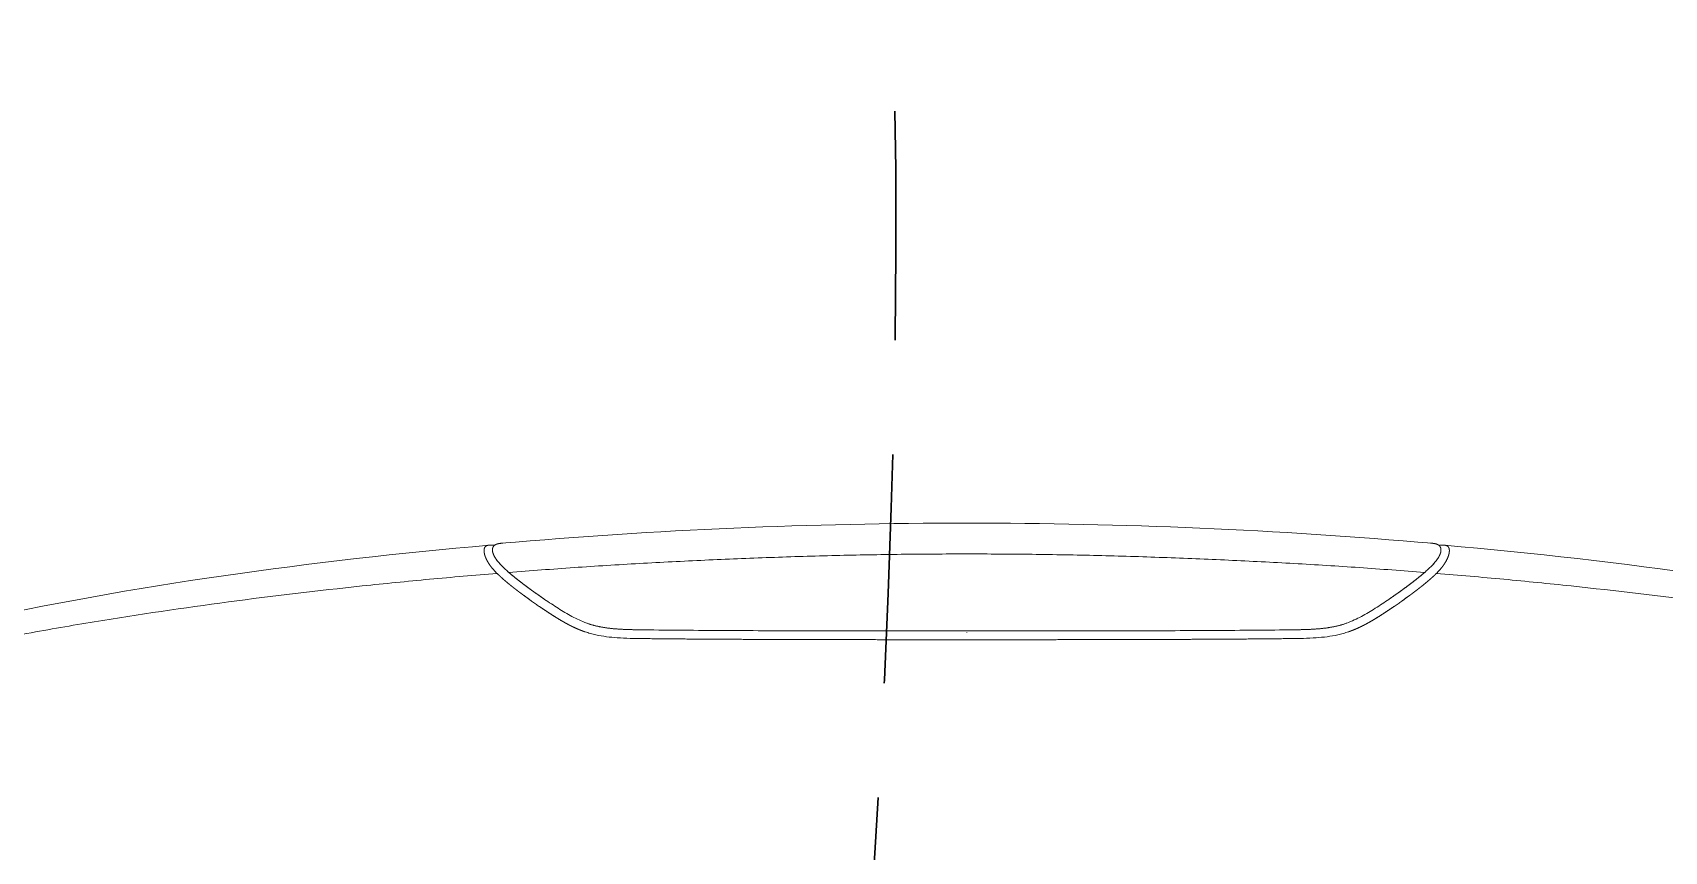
# Model space of a CAD drawing. Extents: x -1439 to 34962, y -872 to 8330.
# Drawn here: x 3817.5 to 3888.8, y 840.5 to 876.3 of the extents above; entities that cross this region are included whole.
import ezdxf

# ---------------------------------------------------------------- set-up
doc = ezdxf.new("R2010")
doc.units = 0
doc.linetypes.add('HIDDEN', pattern=[0.375, 0.25, -0.125])
doc.layers.get('0').update_dxf_attribs({"color": 9, "lineweight": 9})
doc.layers.add('04', color=9, linetype='Continuous', lineweight=9)
doc.layers.add('E-KABLO', color=7, linetype='Continuous', lineweight=30)

# ---------------------------------------------------------------- blocks, each defined once
blk = doc.blocks.new('p-araba-polo')
blk.add_line((3.45959, 0), (3.45965, 0))
at = {"extrusion": (0, 0, -1)}
blk.add_line((3.45959, 0), (3.45965, 0), dxfattribs=at)
for points, knots in [([(3.48556, 0.2052), (3.48473, 0.21503), (3.48306, 0.23466), (3.47914, 0.27381), (3.47334, 0.32271), (3.46687, 0.36659), (3.46194, 0.39586), (3.45932, 0.41061), (3.45657, 0.4254), (3.4546, 0.43525), (3.45361, 0.44019)], [0, 0, 0, 0, 0.12452, 0.248713, 0.496885, 0.746467, 0.809383, 0.872586, 0.936113, 1, 1, 1, 1]), ([(3.48804, 0.20746), (3.48762, 0.20711), (3.48676, 0.20639), (3.48596, 0.2056), (3.48556, 0.2052)], [0, 0, 0, 0, 0.499798, 1, 1, 1, 1]), ([(3.49759, 0.20983), (3.49766, 0.20967), (3.49779, 0.20936), (3.49791, 0.20861), (3.4979, 0.20795), (3.49786, 0.20748)], [0, 0, 0, 0, 0.249881, 0.499707, 1, 1, 1, 1]), ([(3.48725, 0.20146), (3.48683, 0.201), (3.4864, 0.20053), (3.48598, 0.20005), (3.48598, 0.20004)], [0, 0, 0, 0, 0.98477, 1, 1, 1, 1]), ([(3.49406, 0), (3.49403, 0.00953), (3.49396, 0.02861), (3.49341, 0.05721), (3.49256, 0.08581), (3.49139, 0.1144), (3.48991, 0.14297), (3.48815, 0.17152), (3.4867, 0.19053), (3.48598, 0.20004)], [0, 0, 0, 0, 0.142857, 0.285713, 0.428571, 0.57143, 0.714285, 0.857141, 1, 1, 1, 1]), ([(3.48598, 0.20004), (3.48598, 0.20003), (3.48598, 0.20002), (3.48598, 0.19998), (3.48598, 0.20001), (3.48598, 0.20003), (3.48598, 0.20004), (3.48598, 0.20004), (3.48598, 0.20004), (3.48598, 0.20004)], [0, 0, 0, 0, 0.339646, 0.501479, 0.627426, 1, 1, 1, 1, 1, 1, 1]), ([(3.49224, 0.20591), (3.49179, 0.2056), (3.49091, 0.20499), (3.48964, 0.20389), (3.48842, 0.20271), (3.48764, 0.20187), (3.48725, 0.20146)], [0, 0, 0, 0, 0.251991, 0.502315, 0.75048, 1, 1, 1, 1]), ([(3.47115, 0.18677), (3.47153, 0.18733), (3.4723, 0.18844), (3.47386, 0.19066), (3.47505, 0.1923), (3.47584, 0.1934)], [0, 0, 0, 0, 0.250034, 0.500022, 1, 1, 1, 1]), ([(3.47866, 0.19072), (3.47791, 0.18967), (3.4764, 0.18758), (3.47494, 0.18546), (3.47421, 0.1844)], [0, 0, 0, 0, 0.499955, 1, 1, 1, 1]), ([(3.47421, 0.1844), (3.47289, 0.18244), (3.47025, 0.17855), (3.46653, 0.17254), (3.46472, 0.1682), (3.46382, 0.16604)], [0, 0, 0, 0, 0.334985, 0.668743, 1, 1, 1, 1]), ([(3.45704, 0.13897), (3.45705, 0.14025), (3.45709, 0.14296), (3.45716, 0.14754), (3.45735, 0.15241), (3.45782, 0.15742), (3.4585, 0.16133), (3.45927, 0.16444), (3.45977, 0.16598), (3.46001, 0.16675)], [0, 0, 0, 0, 0.137192, 0.28895, 0.489273, 0.658174, 0.826629, 0.913291, 1, 1, 1, 1]), ([(3.46085, 0.13888), (3.46074, 0.1273), (3.46054, 0.10415), (3.46045, 0.06942), (3.46038, 0.0347), (3.46038, 0.01156), (3.46038, 0)], [0, 0, 0, 0, 0.250071, 0.500208, 0.75029, 1, 1, 1, 1]), ([(3.46085, -0.13888), (3.46074, -0.1273), (3.46054, -0.10415), (3.46045, -0.06942), (3.46038, -0.0347), (3.46038, -0.01156), (3.46038, 0)], [0, 0, 0, 0, 0.250071, 0.500208, 0.75029, 1, 1, 1, 1]), ([(3.49406, 0), (3.49403, -0.00953), (3.49396, -0.02861), (3.49341, -0.05721), (3.49256, -0.08581), (3.49139, -0.1144), (3.48991, -0.14297), (3.48815, -0.17152), (3.4867, -0.19053), (3.48598, -0.20004)], [0, 0, 0, 0, 0.142857, 0.285713, 0.428571, 0.57143, 0.714285, 0.857141, 1, 1, 1, 1]), ([(3.45704, -0.13897), (3.45705, -0.14025), (3.45709, -0.14296), (3.45716, -0.14754), (3.45735, -0.15241), (3.45782, -0.15742), (3.4585, -0.16133), (3.45927, -0.16444), (3.45977, -0.16598), (3.46001, -0.16675)], [0, 0, 0, 0, 0.137192, 0.28895, 0.489273, 0.658174, 0.826629, 0.913291, 1, 1, 1, 1]), ([(3.47421, -0.18439), (3.47289, -0.18244), (3.47025, -0.17855), (3.46653, -0.17254), (3.46472, -0.1682), (3.46382, -0.16603)], [0, 0, 0, 0, 0.334985, 0.668743, 1, 1, 1, 1]), ([(3.47866, -0.19072), (3.47791, -0.18967), (3.4764, -0.18758), (3.47494, -0.18546), (3.47421, -0.18439)], [0, 0, 0, 0, 0.499955, 1, 1, 1, 1]), ([(3.47115, -0.18677), (3.47153, -0.18732), (3.4723, -0.18844), (3.47386, -0.19066), (3.47505, -0.1923), (3.47584, -0.19339)], [0, 0, 0, 0, 0.250034, 0.500022, 1, 1, 1, 1]), ([(3.48556, -0.2052), (3.48473, -0.21503), (3.48306, -0.23466), (3.47914, -0.27381), (3.47334, -0.32271), (3.46687, -0.36658), (3.46194, -0.39586), (3.45932, -0.4106), (3.45657, -0.4254), (3.4546, -0.43525), (3.45361, -0.44019)], [0, 0, 0, 0, 0.12452, 0.248713, 0.496885, 0.746467, 0.809383, 0.872586, 0.936113, 1, 1, 1, 1]), ([(3.48804, -0.20746), (3.48762, -0.2071), (3.48676, -0.20639), (3.48596, -0.2056), (3.48556, -0.2052)], [0, 0, 0, 0, 0.499798, 1, 1, 1, 1]), ([(3.48598, -0.20004), (3.48598, -0.20003), (3.48598, -0.20001), (3.48598, -0.19998), (3.48598, -0.20001), (3.48598, -0.20003), (3.48598, -0.20004), (3.48598, -0.20004), (3.48598, -0.20004), (3.48598, -0.20004)], [0, 0, 0, 0, 0.339646, 0.501479, 0.627426, 1, 1, 1, 1, 1, 1, 1]), ([(3.48725, -0.20146), (3.48683, -0.20099), (3.4864, -0.20053), (3.48598, -0.20005), (3.48598, -0.20004)], [0, 0, 0, 0, 0.98477, 1, 1, 1, 1]), ([(3.49224, -0.2059), (3.49179, -0.2056), (3.49091, -0.20499), (3.48964, -0.20389), (3.48842, -0.20271), (3.48764, -0.20187), (3.48725, -0.20146)], [0, 0, 0, 0, 0.251991, 0.502315, 0.75048, 1, 1, 1, 1]), ([(3.49759, -0.20982), (3.49766, -0.20967), (3.49779, -0.20935), (3.49791, -0.20861), (3.4979, -0.20795), (3.49786, -0.20748)], [0, 0, 0, 0, 0.249881, 0.499707, 1, 1, 1, 1])]:
    blk.add_open_spline(points, degree=3, knots=knots)
for points, degree in [([(3.46378, 0.43934), (3.48058, 0.36359), (3.49096, 0.28622), (3.49788, 0.20867)], 3), ([(3.4938, 0.21061), (3.49272, 0.21033), (3.49164, 0.20987), (3.49062, 0.20932), (3.4897, 0.20873), (3.48884, 0.20811), (3.48804, 0.20746)], 6), ([(3.49224, 0.20591), (3.49314, 0.20648), (3.49405, 0.20694), (3.49495, 0.20724), (3.49581, 0.20735), (3.49655, 0.20721), (3.49713, 0.20686)], 6), ([(3.49629, 0.21078), (3.49596, 0.21085), (3.49558, 0.21088), (3.49516, 0.21087), (3.49471, 0.21082), (3.49426, 0.21073), (3.4938, 0.21061)], 6), ([(3.49759, 0.20983), (3.49747, 0.21005), (3.49733, 0.21026), (3.49714, 0.21044), (3.49691, 0.21059), (3.49662, 0.2107), (3.49629, 0.21078)], 6), ([(3.49713, 0.20686), (3.49776, 0.20649), (3.49819, 0.20594), (3.49847, 0.20526), (3.49863, 0.20447), (3.49872, 0.20358), (3.49876, 0.20263)], 6), ([(3.49788, 0.2087), (3.49786, 0.20894), (3.49782, 0.20918), (3.49777, 0.20941), (3.49769, 0.20962), (3.49759, 0.20983)], 5), ([(3.49786, 0.20747), (3.49788, 0.20773), (3.4979, 0.20799), (3.4979, 0.20823), (3.4979, 0.20847), (3.49788, 0.2087)], 5), ([(3.49788, 0.20874), (3.49794, 0.20803), (3.49794, 0.20729), (3.4979, 0.20651)], 3), ([(3.47866, 0.19072), (3.48006, 0.19264), (3.48149, 0.19455), (3.48294, 0.19642), (3.48443, 0.19826), (3.48598, 0.20004)], 5), ([(3.484, 0.20356), (3.48311, 0.20258), (3.48224, 0.20159), (3.4814, 0.20058), (3.48058, 0.19957), (3.47977, 0.19855)], 5), ([(3.48517, 0.2048), (3.48493, 0.20455), (3.4847, 0.20431), (3.48447, 0.20406), (3.48423, 0.20381), (3.484, 0.20356)], 5), ([(3.48556, 0.2052), (3.48543, 0.20507), (3.4853, 0.20493), (3.48517, 0.2048)], 3), ([(3.48598, 0.20004), (3.48623, 0.20033), (3.48648, 0.20061), (3.48674, 0.2009), (3.48699, 0.20117), (3.48725, 0.20146)], 5), ([(3.48725, 0.20146), (3.48804, 0.20231), (3.48881, 0.20312), (3.48961, 0.2039), (3.49046, 0.20465), (3.49134, 0.20533), (3.49224, 0.20591)], 6), ([(3.49871, 0.20339), (3.50458, 0.13577), (3.50754, 0.06789), (3.50755, 0)], 3), ([(3.47584, 0.1934), (3.47536, 0.19274), (3.47488, 0.19208), (3.47441, 0.19142), (3.47394, 0.19076), (3.47347, 0.1901)], 5), ([(3.47778, 0.19599), (3.47738, 0.19547), (3.47699, 0.19495), (3.47661, 0.19444), (3.47622, 0.19392), (3.47584, 0.1934)], 5), ([(3.47977, 0.19855), (3.47936, 0.19804), (3.47896, 0.19753), (3.47856, 0.19702), (3.47817, 0.1965), (3.47778, 0.19599)], 5), ([(3.47115, 0.18677), (3.47009, 0.18523), (3.46905, 0.18368), (3.46802, 0.18212), (3.467, 0.18055), (3.46599, 0.17894), (3.46502, 0.1773)], 6), ([(3.47421, 0.1844), (3.47508, 0.18567), (3.47596, 0.18695), (3.47686, 0.18821), (3.47775, 0.18947), (3.47866, 0.19072)], 5), ([(3.46227, 0.17221), (3.46185, 0.17133), (3.46144, 0.17044), (3.46105, 0.16953), (3.46068, 0.16862), (3.46034, 0.16769), (3.46001, 0.16675)], 6), ([(3.46502, 0.1773), (3.46454, 0.17648), (3.46406, 0.17565), (3.46359, 0.17481), (3.46314, 0.17395), (3.4627, 0.17309), (3.46227, 0.17221)], 6), ([(3.46085, 0.13888), (3.4609, 0.14349), (3.46097, 0.1481), (3.46105, 0.1527), (3.46137, 0.15728), (3.46228, 0.16178), (3.46382, 0.16604)], 6), ([(3.45704, 0.13897), (3.45675, 0.11579), (3.45669, 0.09264), (3.45663, 0.06948), (3.45657, 0.04631), (3.45657, 0.02316), (3.45656, 0)], 6), ([(3.45704, -0.13897), (3.45675, -0.11579), (3.45669, -0.09264), (3.45663, -0.06948), (3.45657, -0.04631), (3.45657, -0.02316), (3.45656, 0)], 6), ([(3.49871, -0.20339), (3.50458, -0.13577), (3.50754, -0.06788), (3.50755, 0)], 3), ([(3.46085, -0.13888), (3.4609, -0.14349), (3.46097, -0.1481), (3.46105, -0.1527), (3.46137, -0.15728), (3.46228, -0.16177), (3.46382, -0.16603)], 6), ([(3.46227, -0.17221), (3.46185, -0.17133), (3.46144, -0.17044), (3.46105, -0.16953), (3.46068, -0.16862), (3.46034, -0.16769), (3.46001, -0.16675)], 6), ([(3.46502, -0.1773), (3.46454, -0.17648), (3.46406, -0.17565), (3.46359, -0.1748), (3.46314, -0.17395), (3.4627, -0.17309), (3.46227, -0.17221)], 6), ([(3.47115, -0.18677), (3.47009, -0.18523), (3.46905, -0.18368), (3.46802, -0.18212), (3.467, -0.18054), (3.46599, -0.17894), (3.46502, -0.1773)], 6), ([(3.47421, -0.18439), (3.47508, -0.18567), (3.47596, -0.18695), (3.47686, -0.18821), (3.47775, -0.18947), (3.47866, -0.19072)], 5), ([(3.47584, -0.19339), (3.47536, -0.19274), (3.47488, -0.19208), (3.47441, -0.19142), (3.47394, -0.19076), (3.47347, -0.1901)], 5), ([(3.47866, -0.19072), (3.48006, -0.19264), (3.48149, -0.19454), (3.48294, -0.19642), (3.48443, -0.19826), (3.48598, -0.20004)], 5), ([(3.47778, -0.19599), (3.47738, -0.19547), (3.47699, -0.19495), (3.47661, -0.19443), (3.47622, -0.19391), (3.47584, -0.19339)], 5), ([(3.47977, -0.19855), (3.47936, -0.19804), (3.47896, -0.19753), (3.47856, -0.19702), (3.47817, -0.1965), (3.47778, -0.19599)], 5), ([(3.484, -0.20356), (3.48311, -0.20258), (3.48224, -0.20159), (3.4814, -0.20058), (3.48058, -0.19957), (3.47977, -0.19855)], 5), ([(3.48517, -0.2048), (3.48493, -0.20455), (3.4847, -0.20431), (3.48447, -0.20406), (3.48423, -0.20381), (3.484, -0.20356)], 5), ([(3.48556, -0.2052), (3.48543, -0.20507), (3.4853, -0.20493), (3.48517, -0.2048)], 3), ([(3.48598, -0.20004), (3.48623, -0.20033), (3.48648, -0.20061), (3.48674, -0.2009), (3.48699, -0.20117), (3.48725, -0.20146)], 5), ([(3.48725, -0.20146), (3.48804, -0.2023), (3.48881, -0.20312), (3.48961, -0.2039), (3.49046, -0.20465), (3.49134, -0.20533), (3.49224, -0.2059)], 6), ([(3.49224, -0.2059), (3.49314, -0.20647), (3.49405, -0.20694), (3.49495, -0.20724), (3.49581, -0.20735), (3.49655, -0.20721), (3.49713, -0.20686)], 6), ([(3.49713, -0.20686), (3.49776, -0.20649), (3.49819, -0.20594), (3.49847, -0.20526), (3.49863, -0.20446), (3.49872, -0.20358), (3.49876, -0.20263)], 6), ([(3.49788, -0.20874), (3.49794, -0.20803), (3.49794, -0.20729), (3.4979, -0.20651)], 3), ([(3.46378, -0.43934), (3.48058, -0.36359), (3.49096, -0.28622), (3.49788, -0.20867)], 3), ([(3.4938, -0.21061), (3.49272, -0.21032), (3.49164, -0.20987), (3.49062, -0.20932), (3.4897, -0.20873), (3.48884, -0.20811), (3.48804, -0.20746)], 6), ([(3.49629, -0.21077), (3.49596, -0.21085), (3.49558, -0.21088), (3.49516, -0.21087), (3.49471, -0.21082), (3.49426, -0.21073), (3.4938, -0.21061)], 6), ([(3.49759, -0.20982), (3.49747, -0.21005), (3.49733, -0.21026), (3.49714, -0.21044), (3.49691, -0.21059), (3.49662, -0.2107), (3.49629, -0.21077)], 6), ([(3.49788, -0.20869), (3.49786, -0.20894), (3.49782, -0.20918), (3.49777, -0.20941), (3.49769, -0.20962), (3.49759, -0.20982)], 5), ([(3.49786, -0.20747), (3.49788, -0.20773), (3.4979, -0.20798), (3.4979, -0.20823), (3.4979, -0.20847), (3.49788, -0.20869)], 5)]:
    blk.add_open_spline(points, degree=degree)

msp = doc.modelspace()

# ---------------------------------------------------------------- linework, layer by layer
at = {"layer": 'E-KABLO', "color": 6, "linetype": 'HIDDEN', "ltscale": 40}
msp.add_spline([(3693.945, 1036.104), (3824.54, 975.07), (3844.408, 755.567), (3853.501, 617.983), (3858.338, 610.884)], degree=3, dxfattribs=at)

# ---------------------------------------------------------------- block references
at = {"layer": '04', "xscale": -100, "yscale": 100, "zscale": 100, "rotation": 270}
msp.add_blockref('p-araba-polo', (3858.338, 504.139), dxfattribs=at)

doc.saveas('drawing.dxf')
